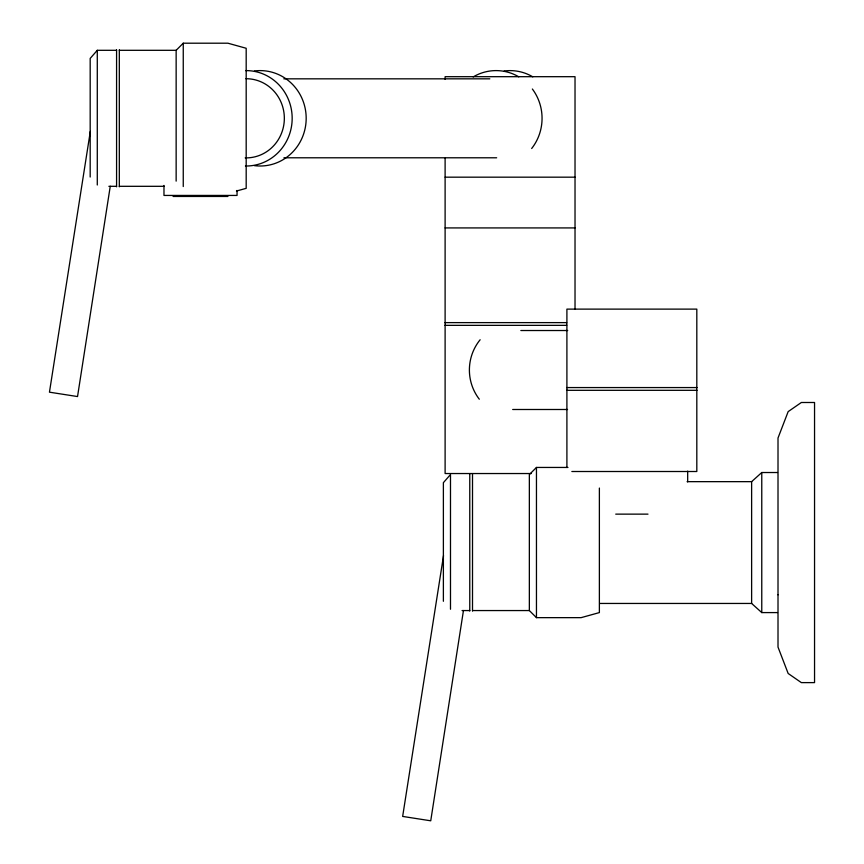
<?xml version="1.0" encoding="UTF-8"?>
<svg xmlns="http://www.w3.org/2000/svg" width="864" height="864" viewBox="0 0 864 864"><rect width="100%" height="100%" fill="white"/><g stroke="black" fill="none" stroke-linecap="round" stroke-linejoin="round"><path stroke-width="1.3" d="M110.257 186.289L77.533 396.554L49.453 392.18L90.32 131.382M463.46 610.535L430.736 820.8L402.656 816.426L443.524 555.628M116.575 50.306L97.286 50.306L90.18 58.428L90.18 177.034M176.148 181.127L176.148 50.306L183.254 43.2L227.912 43.2L246.186 48.276L246.186 188.341L236.434 191.041M567.972 467.446L536.458 467.446L529.351 474.552L529.351 610.556L536.458 617.652L581.116 617.652L599.378 612.587L599.378 488.052M687.096 481.658L751.626 481.658L761.767 472.522L777.535 472.522M119.318 50.306L176.148 50.306M283.824 78.829L489.812 78.829M283.932 157.788L496.66 157.788M445.111 177.174L575.024 177.174M108.864 186.311L116.575 186.311M119.318 186.311L164.257 186.311M173.102 196.452L227.912 196.452M445.111 227.923L575.024 227.923M444.906 322.618L566.654 322.618M444.906 325.35L566.654 325.35M520.841 330.523L567.691 330.523M566.698 387.569L697.021 387.569M566.698 390.312L697.021 390.312M512.676 409.493L567.54 409.493M571.849 471.506L696.816 471.506L696.816 309.118L566.903 309.118L566.903 467.478M531.263 473.537L445.111 473.537L445.111 158.328M615.73 514.134L647.989 514.134M599.713 603.45L751.626 603.45L761.767 612.587L777.535 612.587M462.056 610.556L469.768 610.556M472.511 610.556L529.351 610.556M761.767 472.522L761.767 612.587M751.626 481.658L751.626 603.45M687.679 471.118L687.679 481.874M575.024 309.193L575.024 76.691L445.111 76.691L445.111 79.369M536.458 467.446L536.458 617.652M472.511 474.044L472.511 611.064M469.768 474.044L469.768 611.064M450.49 609.25L450.49 474.552L443.383 482.674L443.383 601.279M237.049 190.447L237.049 195.437L163.976 195.437L163.976 185.447M183.254 43.2L183.254 186.538M119.318 49.799L119.318 186.818M116.575 49.799L116.575 186.818M97.286 50.306L97.286 185.004M245.927 78.721A39.582 38.167 -90 0 1 284.342 118.681A39.582 38.167 -90 0 1 245.192 157.874M245.635 70.61A47.704 45.997 90 0 1 292.172 118.4A47.704 45.997 90 0 1 245.441 166.007M254.48 70.967A47.704 45.997 -90 0 1 306.18 118.4A47.704 45.997 -90 0 1 254.308 165.618M504.187 70.999A47.704 45.997 -90 0 1 532.796 76.831M473.18 76.928A47.704 45.997 -90 0 1 518.8 76.831M532.364 89.014A47.704 45.997 -90 0 1 531.673 148.5M479.304 399.222A47.704 47.326 -90 0 1 480.136 339.746M778.01 594.821L778.01 647.093L788.162 673.477L801.349 682.614L814.547 682.614L814.547 402.494L801.349 402.494L788.162 411.62L778.01 438.016L778.01 594.821"/></g></svg>
